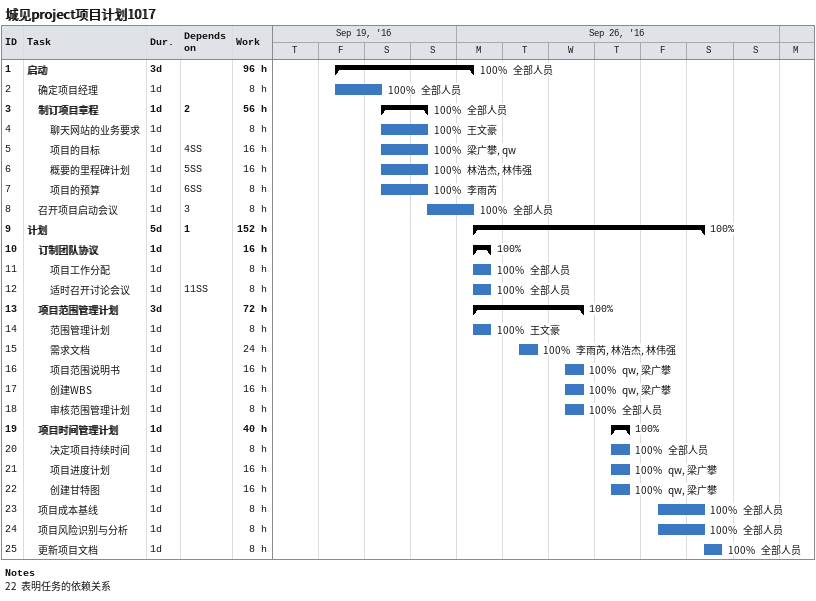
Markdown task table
城见project项目计划1017

| ID | Level | Task | Duration | Start | Finish | Predecessors | Resources | % complete | Work (h) |
|---|---|---|---|---|---|---|---|---|---|
| 1 | 1 | **启动** | 3d | 2016-09-23 | 2016-09-26 |  | 全部人员 | 100 | 96 |
| 2 | 2 | 确定项目经理 | 1d | 2016-09-23 | 2016-09-24 |  | 全部人员 | 100 | 8 |
| 3 | 2 | **制订项目章程** | 1d | 2016-09-24 | 2016-09-25 | 2 | 全部人员 | 100 | 56 |
| 4 | 3 | 聊天网站的业务要求 | 1d | 2016-09-24 | 2016-09-25 |  | 王文豪 | 100 | 8 |
| 5 | 3 | 项目的目标 | 1d | 2016-09-24 | 2016-09-25 | 4SS | 梁广攀, qw | 100 | 16 |
| 6 | 3 | 概要的里程碑计划 | 1d | 2016-09-24 | 2016-09-25 | 5SS | 林浩杰, 林伟强 | 100 | 16 |
| 7 | 3 | 项目的预算 | 1d | 2016-09-24 | 2016-09-25 | 6SS | 李雨芮 | 100 | 8 |
| 8 | 2 | 召开项目启动会议 | 1d | 2016-09-25 | 2016-09-26 | 3 | 全部人员 | 100 | 8 |
| 9 | 1 | **计划** | 5d | 2016-09-26 | 2016-10-01 | 1 |  | 100 | 152 |
| 10 | 2 | **订制团队协议** | 1d | 2016-09-26 | 2016-09-26 |  |  | 100 | 16 |
| 11 | 3 | 项目工作分配 | 1d | 2016-09-26 | 2016-09-26 |  | 全部人员 | 100 | 8 |
| 12 | 3 | 适时召开讨论会议 | 1d | 2016-09-26 | 2016-09-26 | 11SS | 全部人员 | 100 | 8 |
| 13 | 2 | **项目范围管理计划** | 3d | 2016-09-26 | 2016-09-28 |  |  | 100 | 72 |
| 14 | 3 | 范围管理计划 | 1d | 2016-09-26 | 2016-09-26 |  | 王文豪 | 100 | 8 |
| 15 | 3 | 需求文档 | 1d | 2016-09-27 | 2016-09-27 |  | 李雨芮, 林浩杰, 林伟强 | 100 | 24 |
| 16 | 3 | 项目范围说明书 | 1d | 2016-09-28 | 2016-09-28 |  | qw, 梁广攀 | 100 | 16 |
| 17 | 3 | 创建WBS | 1d | 2016-09-28 | 2016-09-28 |  | qw, 梁广攀 | 100 | 16 |
| 18 | 3 | 审核范围管理计划 | 1d | 2016-09-28 | 2016-09-28 |  | 全部人员 | 100 | 8 |
| 19 | 2 | **项目时间管理计划** | 1d | 2016-09-29 | 2016-09-29 |  |  | 100 | 40 |
| 20 | 3 | 决定项目持续时间 | 1d | 2016-09-29 | 2016-09-29 |  | 全部人员 | 100 | 8 |
| 21 | 3 | 项目进度计划 | 1d | 2016-09-29 | 2016-09-29 |  | qw, 梁广攀 | 100 | 16 |
| 22 | 3 | 创建甘特图 | 1d | 2016-09-29 | 2016-09-29 |  | qw, 梁广攀 | 100 | 16 |
| 23 | 2 | 项目成本基线 | 1d | 2016-09-30 | 2016-10-01 |  | 全部人员 | 100 | 8 |
| 24 | 2 | 项目风险识别与分析 | 1d | 2016-09-30 | 2016-10-01 |  | 全部人员 | 100 | 8 |
| 25 | 2 | 更新项目文档 | 1d | 2016-10-01 | 2016-10-01 |  | 全部人员 | 100 | 8 |

Notes
- 22: 表明任务的依赖关系
